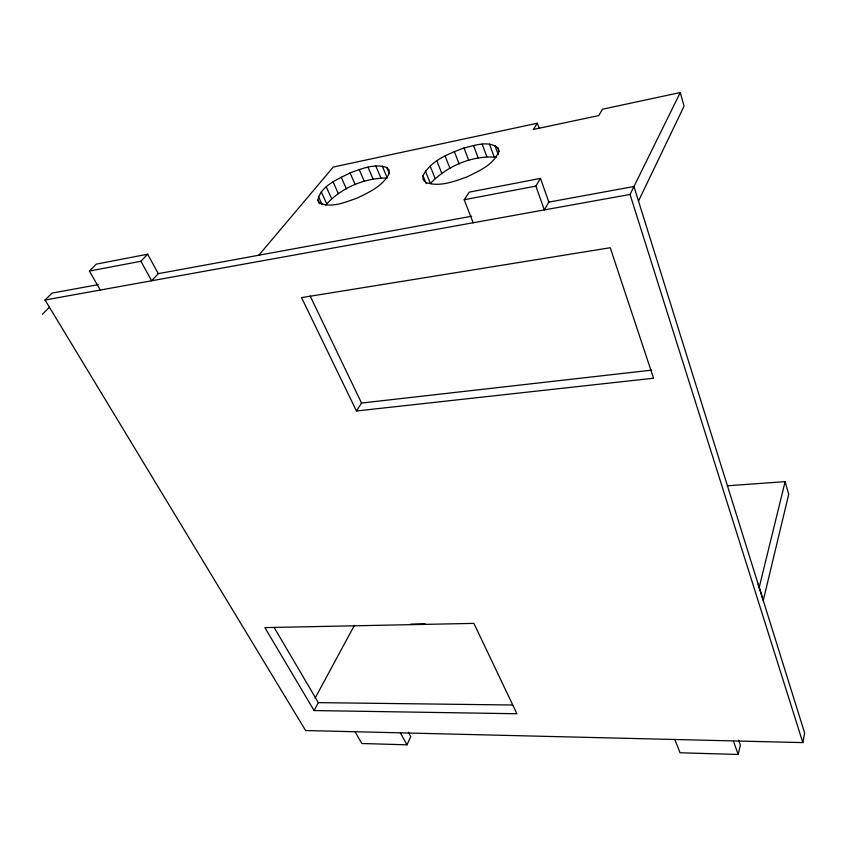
<?xml version="1.0" encoding="UTF-8"?>
<svg xmlns="http://www.w3.org/2000/svg" width="847" height="847" viewBox="0 0 847 847"><rect width="100%" height="100%" fill="white"/><g stroke="black" fill="none" stroke-linecap="round" stroke-linejoin="round"><path stroke-width="1.27" d="M317.837 200.21C320.822 185.419 338.101 179.246 350.065 172.894C361.574 168.786 374.596 163.249 386.804 167.526L389.122 170.173L389.027 173.889C382.611 186.245 368.911 192.396 356.947 198.166C345.322 202.168 331.855 208.203 319.721 203.079L317.837 200.21L319.457 203.767M98.199 284.645L52.08 293.094L45.039 300.007L305.619 730.538L802.829 742.607L804.65 732.994L633.948 186.509L548.284 202.2M674.847 739.505L680.025 752.771L738.192 754.465L740.363 745.085L738.626 740.162M785.137 481.625L788.705 494.341L763.263 600.481L759.198 587.405L785.137 481.625L727.361 485.797M355.031 731.744L361.807 743.507L406.983 744.82L410.763 736.604L408.392 732.253M638.5 201.057L684.08 106.119L680.279 92.535L602.45 109.242L598.808 115.552L533.356 129.464L537.39 123.217L538.988 127.833M802.829 742.607L630.041 194.45L680.279 92.535M498.057 148.098L498.671 151.846C493.42 164.974 478.904 170.999 467.036 176.875C454.108 181.48 439.445 187.314 425.797 182.454L423.119 179.596L422.992 175.71C430.89 160.369 448.794 153.783 464.008 147.96C474.669 145.557 488.634 140.041 498.057 148.098L499.328 151.571M314.099 710.559L264.878 627.606L473.886 623.381L516.924 713.735L314.099 710.559L318.345 702.629L274.29 627.722M315.01 698.32L354.395 625.382M535.855 186.086L540.481 178.399L548.845 202.105L544.335 209.918L535.855 186.086L464.198 199.733L473.177 222.761M325.449 205.408C340.399 188.076 364.432 177.838 387.27 178.018L382.262 166.107M356.449 410.986L653.545 378.217L610.232 247.737L301.543 297.615L356.449 410.986L361.542 403.045L651.671 370.139M464.198 199.733L469.291 192.131L540.481 178.399M258.811 255.222L333.252 167.05L537.39 123.217M496.289 157.277C472.298 155.117 446.888 166.118 430.392 183.471L425.406 171.073M471.694 216.229L158.273 273.645L151.634 280.781L140.898 261.268L89.39 271.061L100.327 290.034M140.898 261.268L147.664 254.206L158.273 273.645M89.39 271.061L96.378 264.105L147.664 254.206M42.35 314.322L49.433 307.27M45.039 300.007L630.041 194.45M410.742 624.123L425.13 623.826M318.345 702.629L512.393 705M400.398 732.846L406.983 744.82M310.182 296.016L361.542 403.045M318.377 196.366L322.135 204.625M321.278 191.814L326.593 203.566M326.286 186.88L331.558 198.59M333.072 181.861L338.292 193.571M341.172 177.097L346.338 188.807M350.065 172.894L355.179 184.614M359.192 169.495L364.263 181.258M367.969 167.145L373.008 178.939M375.835 165.98L380.854 177.838M386.804 167.526L389.313 173.519M422.992 175.71L426.2 183.63M430.128 166.012L435.062 178.368M436.84 160.845L441.721 173.19M445.077 155.922L449.916 168.267M454.331 151.528L459.106 163.895M464.008 147.96L468.73 160.358M473.484 145.43L478.174 157.881M482.155 144.117L486.824 156.631M489.471 144.128L494.119 156.706M494.902 145.483L498.28 154.683M733.364 740.924L738.192 754.465M758.139 584.102L759.198 587.405"/></g></svg>
